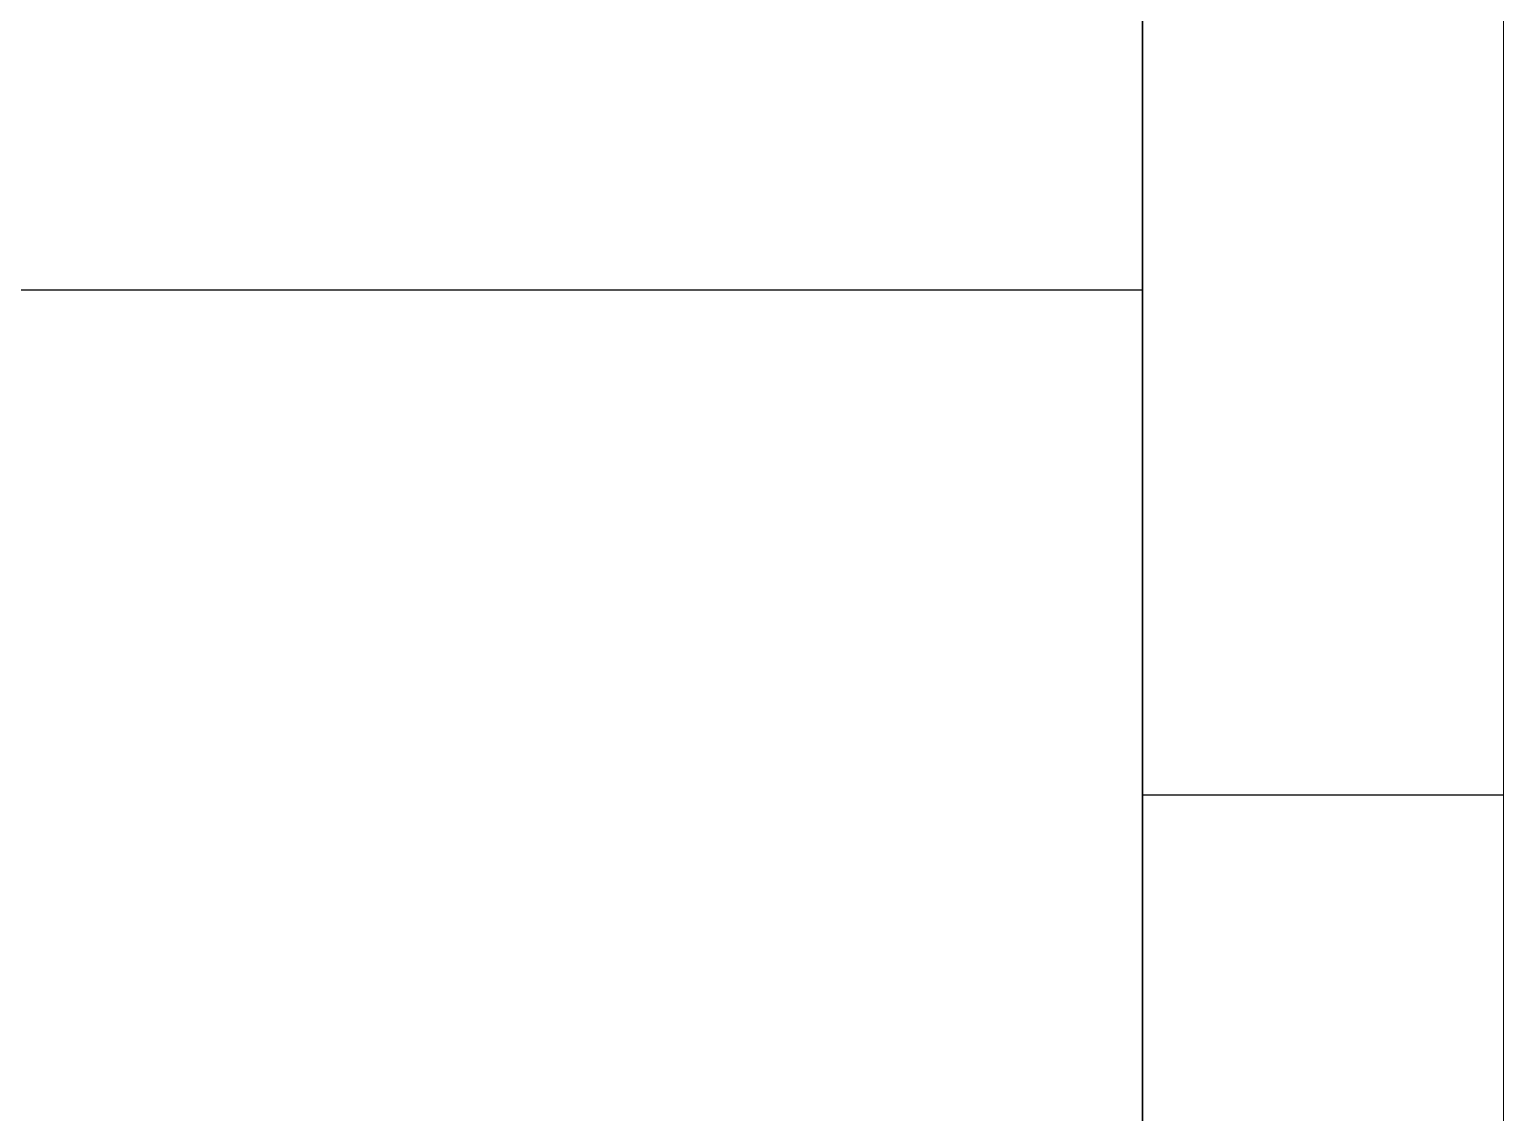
# Model space of a CAD drawing. Header units: millimetres. Extents: x -10601437 to -7750070, y 4687163 to 5113883.
# Drawn here: x -9251269 to -9230527, y 4718259 to 4733497 of the extents above; entities that cross this region are included whole.
import ezdxf

# ---------------------------------------------------------------- set-up
doc = ezdxf.new("R2010")
doc.units = ezdxf.units.MM
doc.layers.add('TEG BORDER', color=7, linetype='Continuous')

# ---------------------------------------------------------------- blocks, each defined once
blk = doc.blocks.new('252 BORDER A2')
for p, q in [((589, 5), (589, 116)), ((594, 35), (589, 35))]:
    blk.add_line(p, q)
at = {"color": 5, "lineweight": 15}
blk.add_lwpolyline([(0, 420), (594, 420), (594, 0), (0, 0)], close=True, dxfattribs=at)
blk.add_lwpolyline([(5, 415), (589, 415), (589, 5), (5, 5)], close=True)
at = {"layer": 'TEG BORDER'}
blk.add_line((489, 42), (589, 42), dxfattribs=at)

msp = doc.modelspace()

# ---------------------------------------------------------------- block references
at = {"xscale": 1016, "yscale": 1016, "zscale": 1016}
msp.add_blockref('252 BORDER A2', (-9834031, 4687163), dxfattribs=at)

doc.saveas('drawing.dxf')
